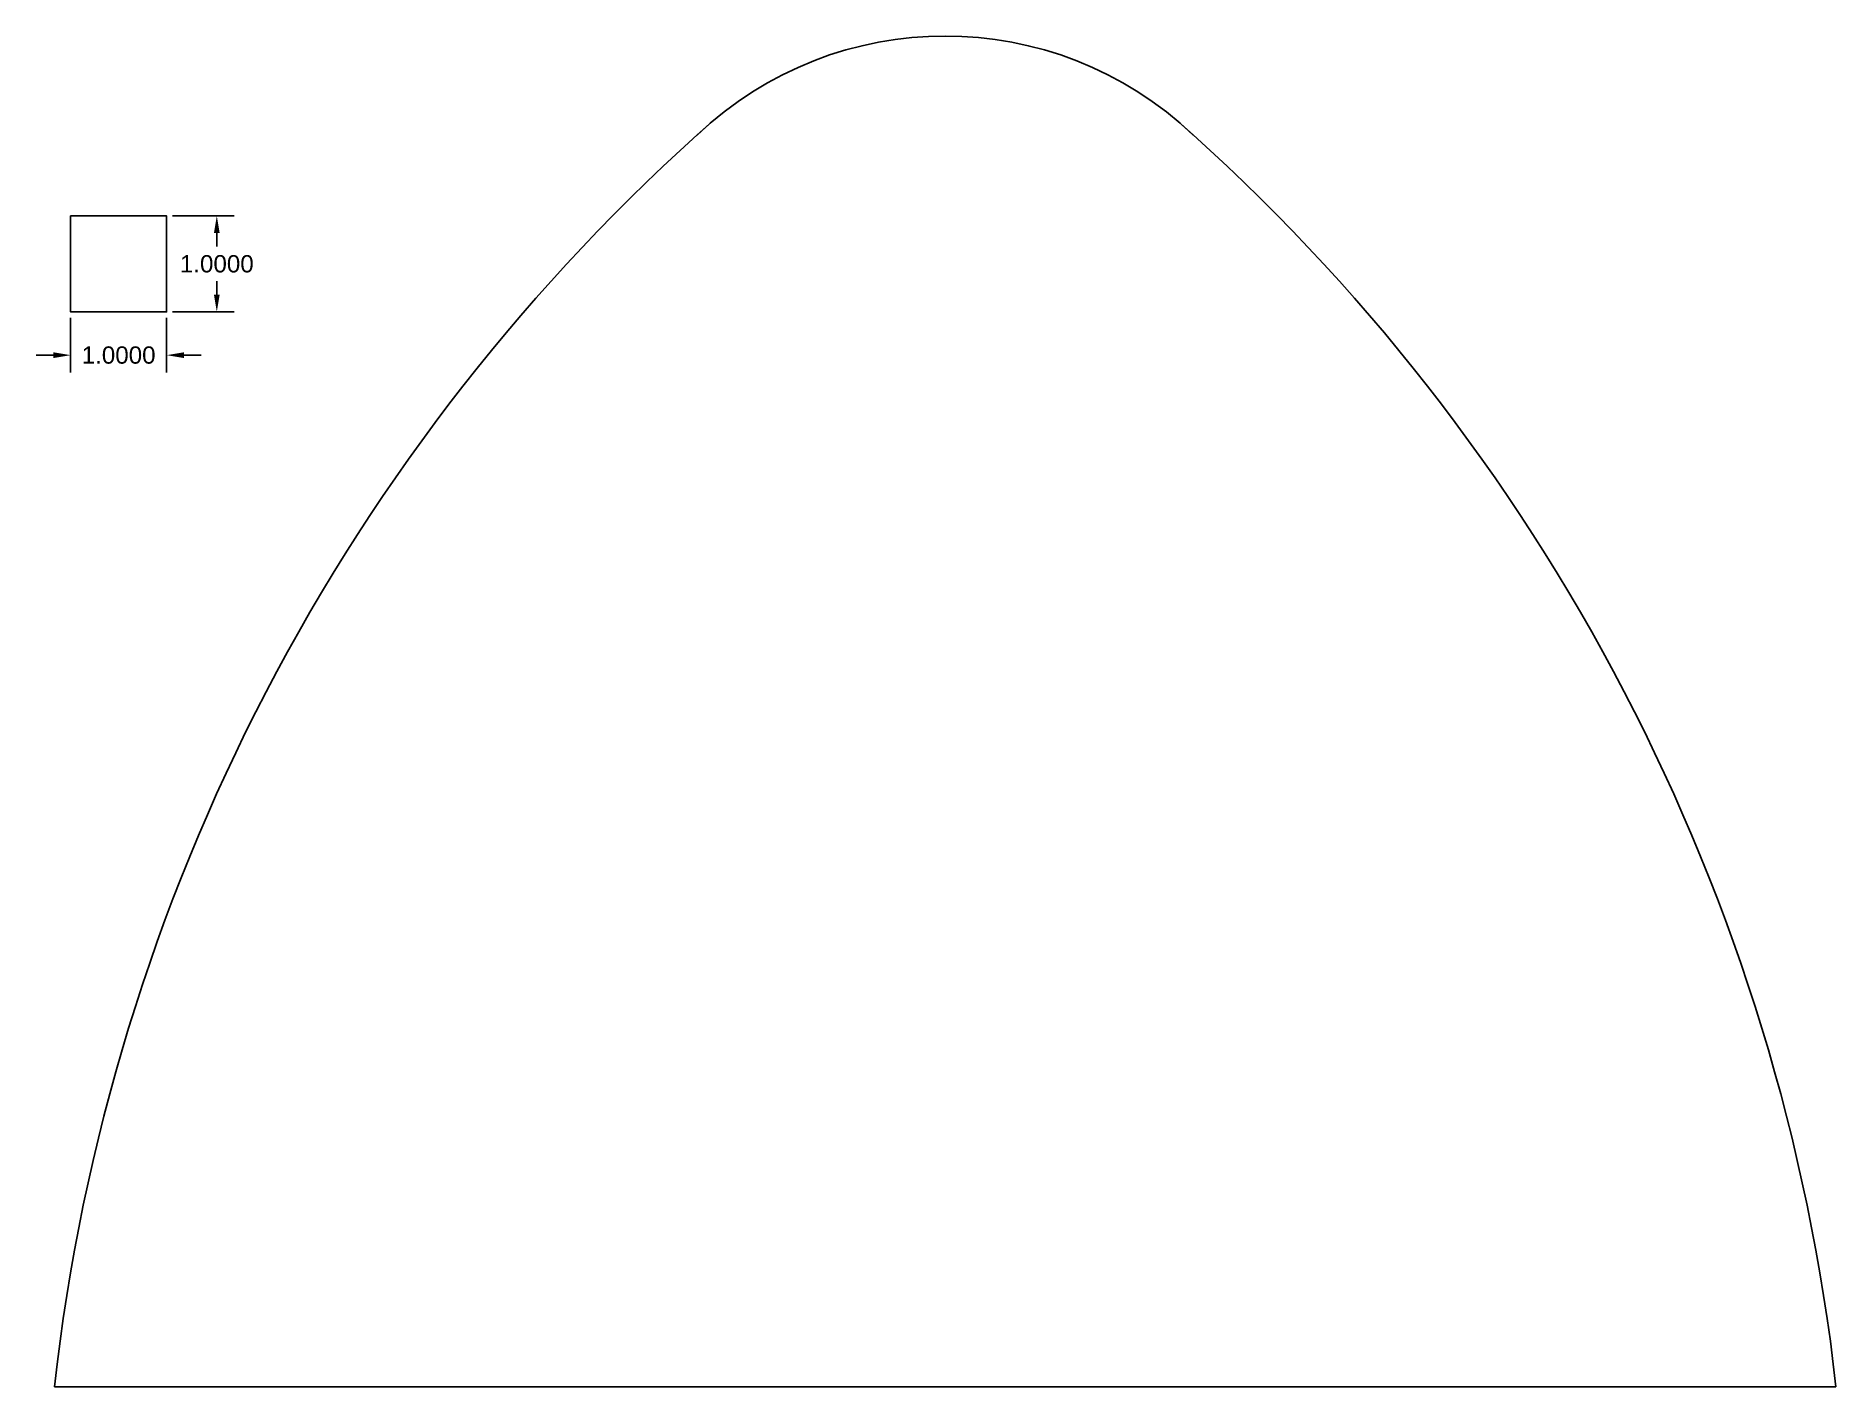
# Model space of a CAD drawing. Header units: inches. Extents: x 9.8 to 28.6, y 9.3 to 23.3.
import ezdxf

# ---------------------------------------------------------------- set-up
doc = ezdxf.new("R2010")
doc.units = ezdxf.units.IN
doc.header["$MEASUREMENT"] = 0
doc.styles.get("Standard").update_dxf_attribs({"font": 'Arial.ttf'})
doc.dimstyles.get("Standard").update_dxf_attribs({"dimtxt": 0.18, "dimasz": 0.18, "dimexe": 0.18, "dimexo": 0.0625, "dimgap": 0.09, "dimtad": 0, "dimtih": 1, "dimtoh": 1, "dimdec": 4, "dimzin": 0, "dimdsep": 46, "dimtxsty": 'Standard', "dimcen": 0.09, "dimadec": 0, "dimazin": 0, "dimtfac": 1, "dimtdec": 4, "dimtofl": 0, "dimtmove": 0, "dimatfit": 3, "dimfxl": 1, "dimtolj": 1, "dimtzin": 0, "dimarcsym": 0})

# ---------------------------------------------------------------- blocks, each defined once
blk = doc.blocks.new('*D3')
at = {"color": 0, "lineweight": -2, "transparency": 16777216}
for p, q in [((10.201, 20.4), (10.201, 19.833)), ((11.201, 20.4), (11.201, 19.833)), ((10.021, 20.013), (9.841, 20.013)), ((11.381, 20.013), (11.561, 20.013))]:
    blk.add_line(p, q, dxfattribs=at)
at = {"color": 0, "transparency": 16777216}
for points in [[(10.021, 20.043), (10.021, 19.983), (10.201, 20.013)], [(11.381, 20.043), (11.381, 19.983), (11.201, 20.013)]]:
    blk.add_solid(points, dxfattribs=at)
at = {"layer": 'Defpoints', "color": 0, "transparency": 16777216}
for p in [(10.201, 20.463), (11.201, 20.463), (10.201, 20.013)]:
    blk.add_point(p, dxfattribs=at)
at = {"color": 0, "transparency": 16777216, "insert": (10.701, 20.013), "char_height": 0.18, "attachment_point": 5}
blk.add_mtext('\\A1;1.0000', dxfattribs=at)
blk = doc.blocks.new('*D4')
at = {"color": 0, "lineweight": -2, "transparency": 16777216}
for p, q in [((11.263, 21.463), (11.903, 21.463)), ((11.723, 21.283), (11.723, 21.144)), ((11.723, 20.643), (11.723, 20.782)), ((11.263, 20.463), (11.903, 20.463))]:
    blk.add_line(p, q, dxfattribs=at)
at = {"color": 0, "transparency": 16777216}
for points in [[(11.693, 21.283), (11.753, 21.283), (11.723, 21.463)], [(11.693, 20.643), (11.753, 20.643), (11.723, 20.463)]]:
    blk.add_solid(points, dxfattribs=at)
at = {"layer": 'Defpoints', "color": 0, "transparency": 16777216}
for p in [(11.201, 21.463), (11.201, 20.463), (11.723, 20.463)]:
    blk.add_point(p, dxfattribs=at)
at = {"color": 0, "transparency": 16777216, "insert": (11.723, 20.963), "char_height": 0.18, "attachment_point": 5}
blk.add_mtext('\\A1;1.0000', dxfattribs=at)

msp = doc.modelspace()

# ---------------------------------------------------------------- linework, layer by layer
for q in [(10.03211, 9.27268), (28.57897, 9.27268)]:
    msp.add_line((19.30554, 9.27268), q)
msp.add_lwpolyline([(10.20089, 21.46278), (11.20089, 21.46278), (11.20089, 20.46278), (10.20089, 20.46278)], close=True)
for centre, radius, start, end in [((19.30554, 19.58518), 3.75, 46.462839, 133.537161), ((30.5295, 6.98191), 20.625, 131.350621, 173.623143), ((8.08158, 6.98191), 20.625, 6.376857, 48.649379)]:
    msp.add_arc(centre, radius, start, end)

# ---------------------------------------------------------------- dimensions: what is measured, and where the dimension line sits
dim = msp.add_linear_dim(base=(11.72296, 20.46278), p1=(11.20089, 21.46278), p2=(11.20089, 20.46278), angle=90, dimstyle='Standard')
dim.commit()
dim.dimension.update_dxf_attribs({"geometry": '*D4', "text_midpoint": (11.72296, 20.96278)})
dim = msp.add_linear_dim(base=(10.20089, 20.01256), p1=(11.20089, 20.46278), p2=(10.20089, 20.46278), dimstyle='Standard')
dim.commit()
dim.dimension.update_dxf_attribs({"geometry": '*D3', "text_midpoint": (10.70089, 20.01256)})

doc.saveas('drawing.dxf')
